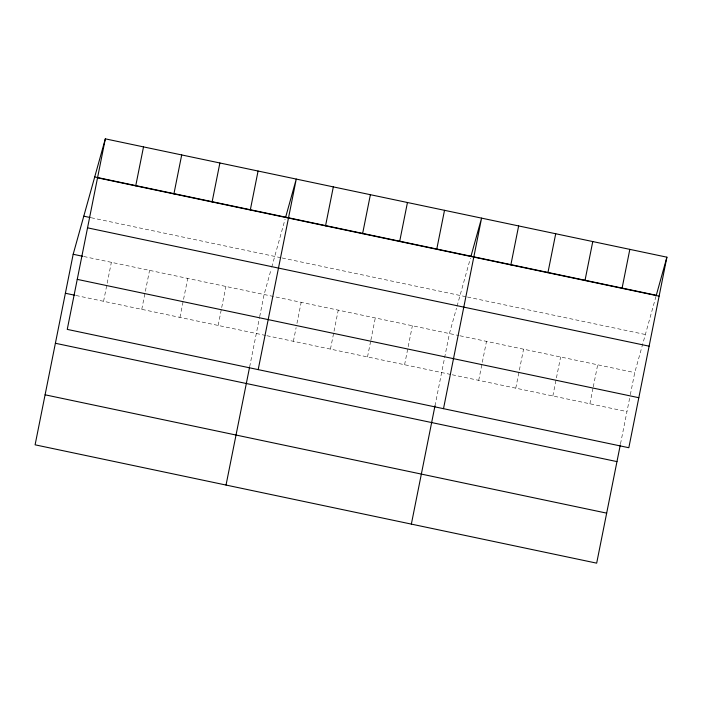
<?xml version="1.0" encoding="UTF-8"?>
<svg xmlns="http://www.w3.org/2000/svg" width="702" height="702" viewBox="0 0 702 702"><rect width="100%" height="100%" fill="white"/><g stroke="black" fill="none" stroke-linecap="round" stroke-linejoin="round"><path stroke-width="0.53" stroke-dasharray="3.51 2.63" d="M103.571 301.298L111.364 262.32M141.76 309.345L149.552 270.367M179.949 317.392L187.732 278.413M218.138 325.438L221.499 308.59M221.709 307.529L225.921 286.46M249.658 366.83L259.477 317.69M259.687 316.637L264.11 294.507L271.183 269.112M293.383 341.304L296.121 327.606M296.964 323.394L301.176 302.316M330.449 349.113L333.819 332.257M334.029 331.204L338.241 310.135M367.515 356.923L370.674 341.119M370.884 340.066L375.298 317.945M404.58 364.733L412.364 325.754M434.977 405.888L449.429 333.564L456.502 308.169M478.703 380.352L486.495 341.374M515.768 388.162L523.56 349.184M552.834 395.972L560.617 356.993M589.899 403.782L593.05 387.978M593.26 386.925L597.683 364.803M620.507 443.892L630.115 395.788M630.326 394.735L634.748 372.613L656.01 296.279M271.727 267.164L285.091 219.182M457.046 306.212L470.41 258.231M91.207 217.752L281.072 257.757M282.134 257.976L466.391 296.806M467.453 297.034L645.357 334.521M83.784 256.511L458.959 335.574M460.021 335.793L634.748 372.613M75.991 295.489L265.847 335.495M266.909 335.723L451.167 374.552M452.228 374.771L626.956 411.591"/><path stroke-width="1.05" d="M105.326 138.847L67.252 329.387L628.825 447.727L666.9 257.178L105.326 138.847L73.175 254.273L35.1 444.822L596.674 563.153L620.296 444.936M135.723 185.872L143.515 146.893M173.912 193.919L181.704 154.94M212.101 201.965L219.884 162.987M250.289 210.012L258.073 171.034M226.035 485.056L249.447 367.874M258.187 369.621L296.262 179.08L285.653 217.172M325.535 225.868L333.327 186.89M362.601 233.678L370.393 194.7M399.666 241.488L407.45 202.509M436.732 249.298L444.515 210.319M411.354 524.104L434.977 405.888M443.506 408.669L481.581 218.129L470.972 256.221M510.854 264.917L518.646 225.939M547.92 272.727L555.712 233.748M584.985 280.537L592.769 241.558M622.051 288.346L629.834 249.368M666.9 257.178L656.291 295.27L94.717 176.939M97.534 177.825L659.108 296.156M83.784 216.181L90.146 217.523M87.539 227.843L649.113 346.174M73.175 254.273L82.722 256.291M77.246 279.37L638.82 397.709M65.383 293.252L74.93 295.27M55.388 343.269L616.961 461.609M45.095 394.805L606.668 513.136"/></g></svg>
